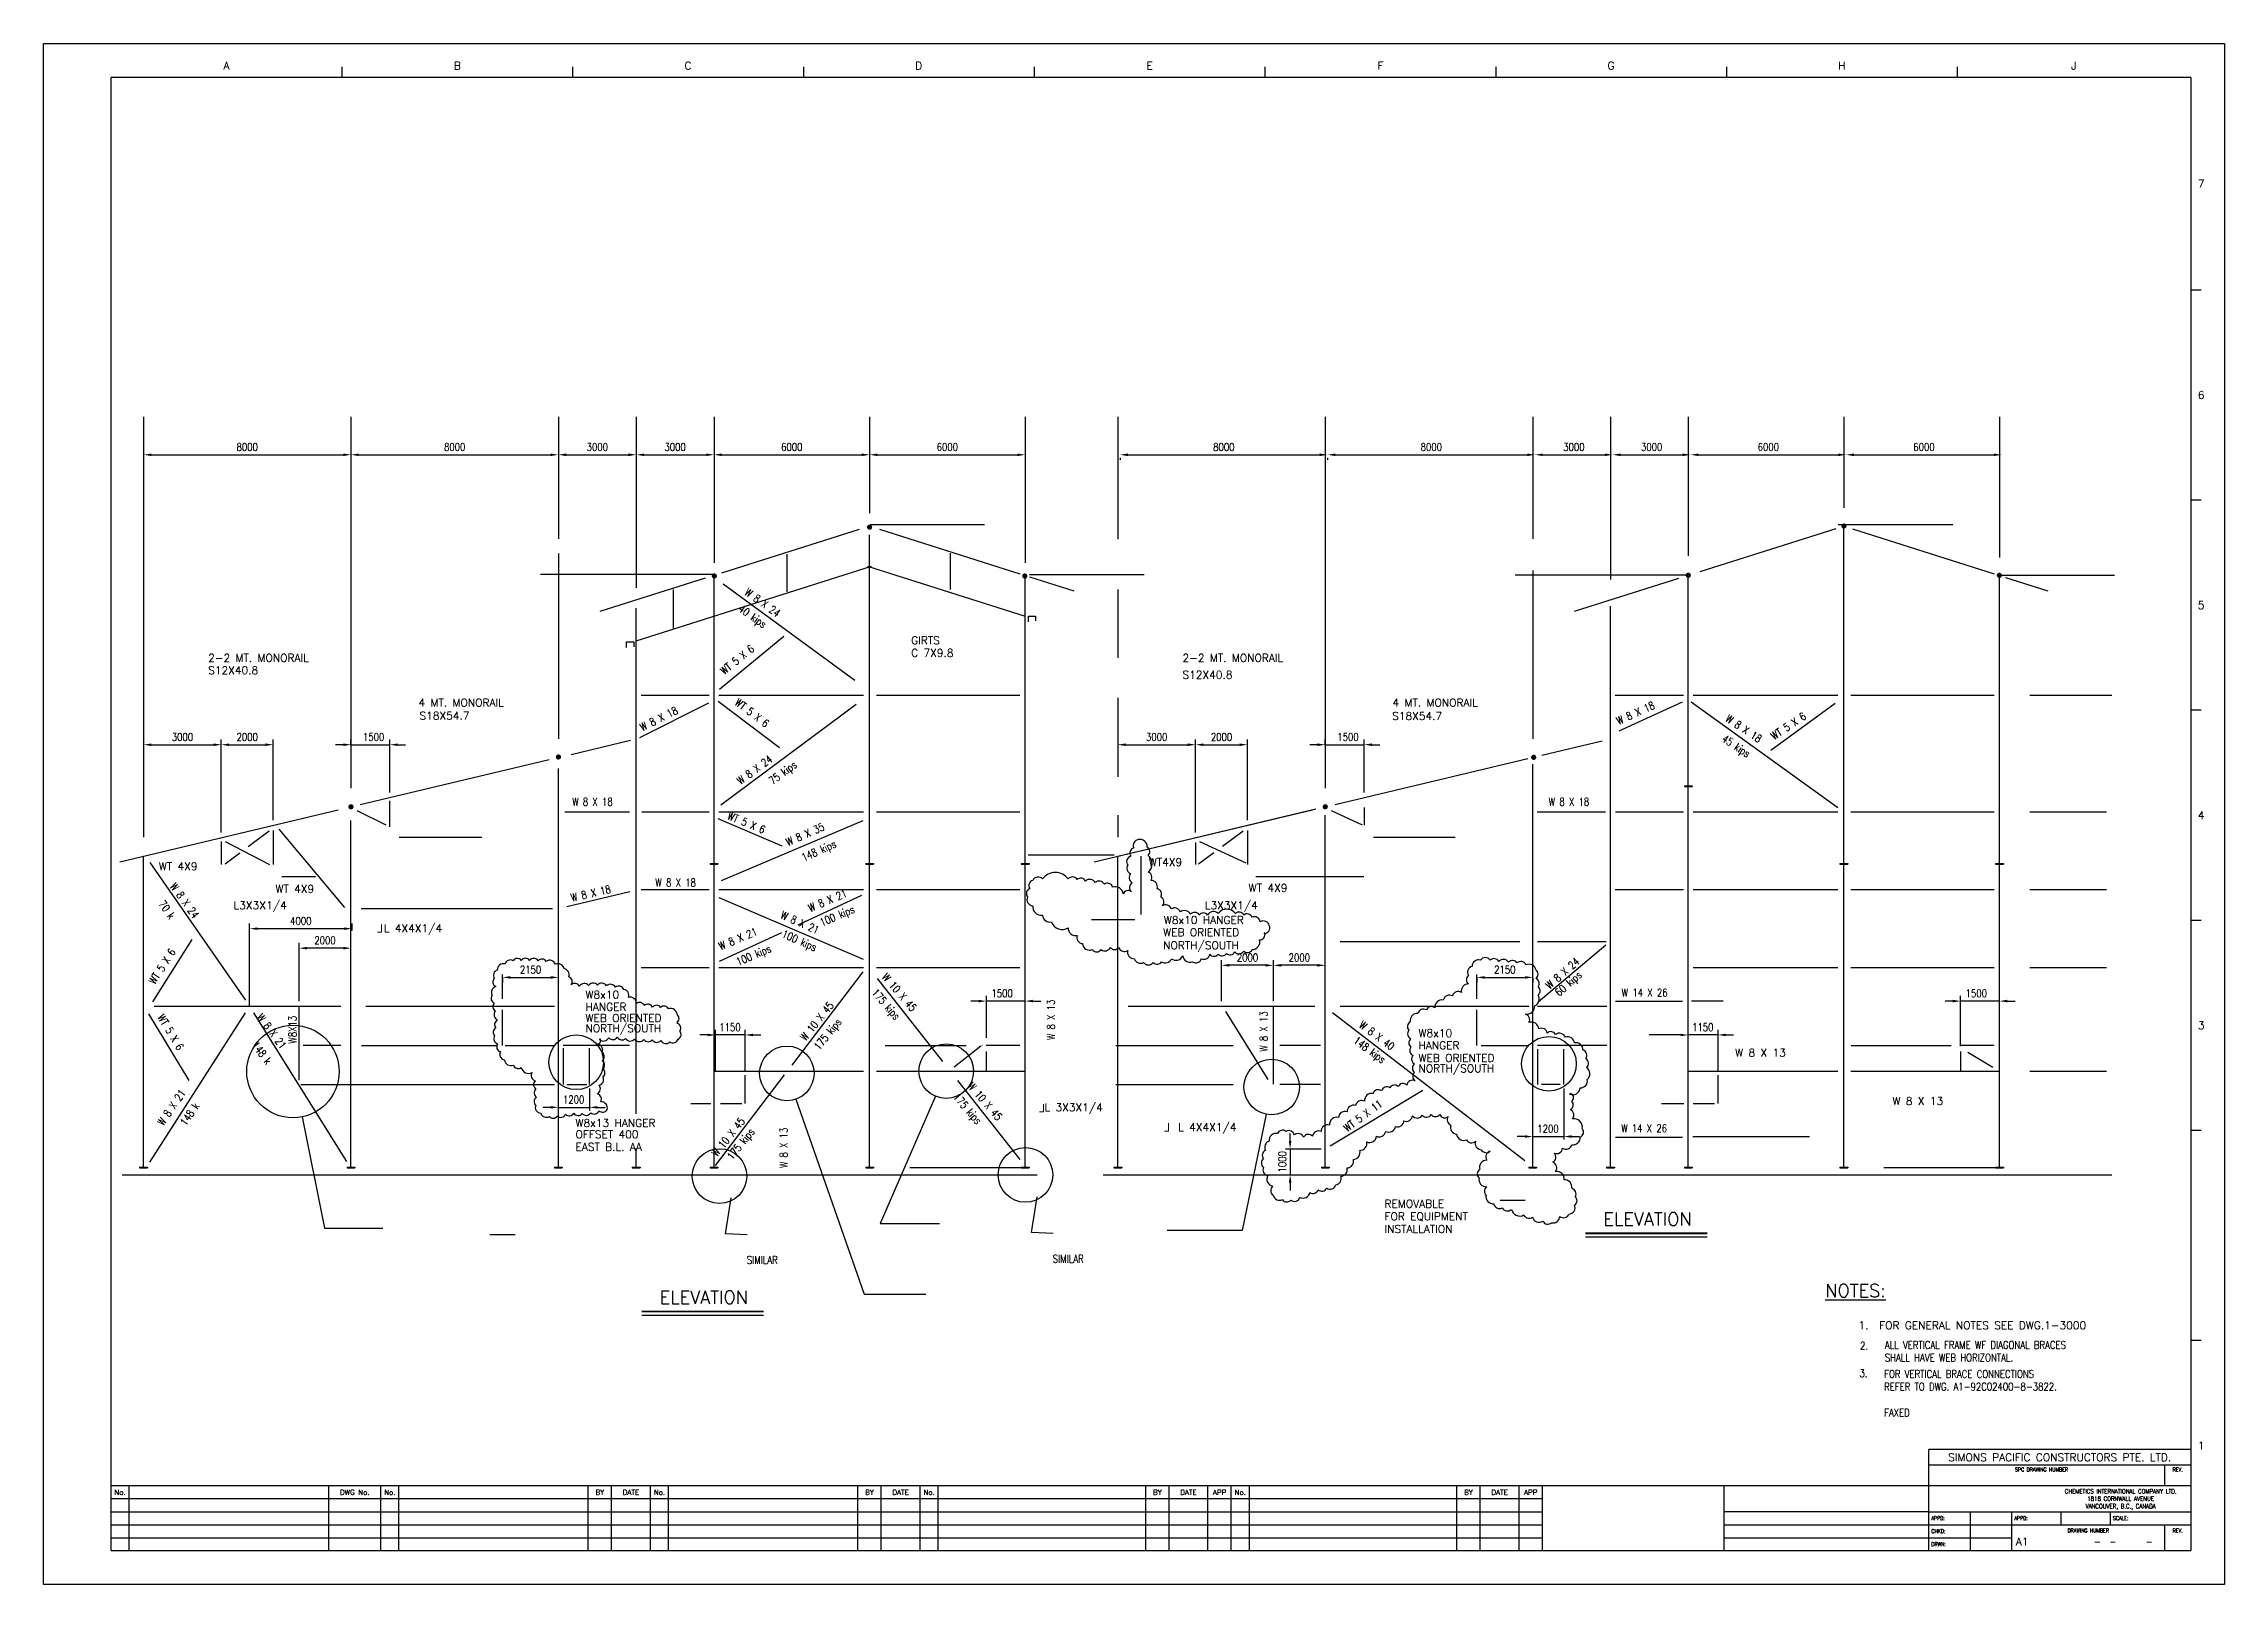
# Model space of a CAD drawing. Extents: x 0 to 84100, y 0 to 59400.
import ezdxf
from ezdxf.enums import TextEntityAlignment as Align

# ---------------------------------------------------------------- set-up
doc = ezdxf.new("R2010")
doc.units = 0
doc.header["$LTSCALE"] = 2500
for name, pattern in [('CENTER', [0]), ('DASHED', [0]), ('HIDDEN', [0])]:
    doc.linetypes.add(name, pattern=pattern)
for name, color, linetype in [('BORDER', 7, 'CONTINUOUS'), ('BOUNDLINE', 3, 'CONTINUOUS'), ('CLINE', 7, 'CENTER'), ('CUTLINE', 7, 'CONTINUOUS'), ('DIM', 6, 'CONTINUOUS'), ('HIDDEN', 7, 'HIDDEN'), ('ST-1', 1, 'CONTINUOUS'), ('STEEL', 2, 'CONTINUOUS'), ('STREAMS', 7, 'CONTINUOUS'), ('TEXT', 7, 'CONTINUOUS'), ('TEXTM', 1, 'CONTINUOUS')]:
    doc.layers.add(name, color=color, linetype=linetype)
doc.styles.get("Standard").update_dxf_attribs({"font": 'ROMANS.shx', "width": 0.8})

msp = doc.modelspace()

# ---------------------------------------------------------------- linework, layer by layer
at = {"layer": 'BORDER', "color": 0}
for p, q in [((2600, 1300), (2600, 58100)), ((82800, 58100), (2600, 58100)), ((11500, 58500), (11500, 58100)), ((20400, 58500), (20400, 58100)), ((29300, 58500), (29300, 58100)), ((38200, 58500), (38200, 58100)), ((47100, 58500), (47100, 58100)), ((56000, 58500), (56000, 58100)), ((64900, 58500), (64900, 58100)), ((73800, 58500), (73800, 58100)), ((82800, 58100), (82800, 1300)), ((83200, 49900), (82800, 49900)), ((83200, 41800), (82800, 41800)), ((83200, 33700), (82800, 33700)), ((83200, 25600), (82800, 25600)), ((83200, 17500), (82800, 17500)), ((83200, 9400), (82800, 9400)), ((72700, 1300), (72700, 5200)), ((82800, 5200), (72700, 5200)), ((82800, 4600), (72700, 4600)), ((81800, 3800), (81800, 4600)), ((82800, 3800), (2600, 3800)), ((3300, 1300), (3300, 3800)), ((11000, 1300), (11000, 3800)), ((13000, 1300), (13000, 3800)), ((13700, 1300), (13700, 3800)), ((21000, 1300), (21000, 3800)), ((21900, 1300), (21900, 3800)), ((23400, 1300), (23400, 3800)), ((24100, 1300), (24100, 3800)), ((31400, 1300), (31400, 3800)), ((32300, 1300), (32300, 3800)), ((33800, 1300), (33800, 3800)), ((34500, 1300), (34500, 3800)), ((42500, 1300), (42500, 3800)), ((43400, 1300), (43400, 3800)), ((44900, 1300), (44900, 3800)), ((45800, 1300), (45800, 3800)), ((46500, 1300), (46500, 3800)), ((54500, 1300), (54500, 3800)), ((55400, 1300), (55400, 3800)), ((56900, 1300), (56900, 3800)), ((57800, 1300), (57800, 3800)), ((64800, 3800), (64800, 1300)), ((57800, 3300), (2600, 3300)), ((2600, 2800), (57800, 2800)), ((72700, 2800), (64800, 2800)), ((72700, 2800), (82800, 2800)), ((74300, 2800), (74300, 1300)), ((75900, 2300), (75900, 2800)), ((77800, 2300), (77800, 2800)), ((79700, 2800), (79700, 2300)), ((2600, 2300), (57800, 2300)), ((2600, 1800), (57800, 1800)), ((64800, 2300), (75900, 2300)), ((64800, 1800), (75900, 1800)), ((75900, 2300), (82800, 2300)), ((75900, 1300), (75900, 2300)), ((81800, 1300), (81800, 2300)), ((2600, 1300), (82800, 1300))]:
    msp.add_line(p, q, dxfattribs=at)
at = {"layer": 'BORDER', "color": 0, "const_width": 75}
for points in [[(64156, 13532), (59459, 13532)], [(27764, 10519), (23067, 10519)]]:
    msp.add_lwpolyline(points, dxfattribs=at)
at = {"layer": 'BORDER', "color": 0}
for points in [[(64156, 13382), (59459, 13382)], [(27764, 10369), (23067, 10369)]]:
    msp.add_lwpolyline(points, dxfattribs=at)
at = {"layer": 'BOUNDLINE', "color": 0, "linetype": 'DASHED'}
for centre, radius in [((9617, 19771), 1783), ((20538, 20128), 1053), ((58052, 20070), 1053), ((28662, 19701), 1053), ((34808, 19788), 1053), ((47361, 19174), 1071), ((37865, 15785), 1053), ((26065, 15742), 1053)]:
    msp.add_circle(centre, radius, dxfattribs=at)
at = {"layer": 'CLINE', "color": 0}
for p, q in [((3853, 45012), (3853, 28802)), ((11853, 45012), (11853, 30702)), ((19853, 45012), (19853, 40308)), ((22853, 45012), (22853, 38418)), ((25853, 45012), (25853, 39379)), ((31853, 45012), (31853, 41300)), ((37853, 45012), (37853, 39380)), ((41426, 45012), (41426, 40301)), ((49426, 45012), (49426, 30702)), ((57426, 45012), (57426, 40312)), ((60426, 45012), (60426, 38738)), ((63426, 45012), (63426, 39659)), ((69426, 45012), (69426, 41501)), ((75426, 45012), (75426, 39586)), ((19853, 39743), (19853, 32603)), ((57426, 39088), (57426, 32603)), ((41426, 38356), (41426, 35725)), ((41426, 34183), (41426, 31131)), ((63276, 30787), (63276, 30762)), ((63576, 30787), (63576, 30762)), ((41426, 29654), (41426, 28802)), ((25703, 27787), (25703, 27762)), ((26003, 27787), (26003, 27762)), ((31703, 27787), (31703, 27762)), ((32003, 27787), (32003, 27762)), ((37703, 27787), (37703, 27762)), ((38003, 27787), (38003, 27762)), ((69276, 27787), (69276, 27762)), ((69576, 27787), (69576, 27762)), ((75276, 27787), (75276, 27762)), ((75576, 27787), (75576, 27762)), ((36181, 20787), (36181, 20775)), ((3703, 16087), (3703, 16062)), ((4003, 16087), (4003, 16062)), ((11703, 16087), (11703, 16062)), ((12003, 16087), (12003, 16062)), ((19703, 16087), (19703, 16062)), ((20003, 16087), (20003, 16062)), ((22703, 16087), (22703, 16062)), ((23003, 16087), (23003, 16062)), ((25703, 16087), (25703, 16062)), ((26003, 16087), (26003, 16062)), ((31703, 16087), (31703, 16062)), ((32003, 16087), (32003, 16062)), ((37703, 16087), (37703, 16062)), ((38003, 16087), (38003, 16062)), ((41276, 16087), (41276, 16062)), ((41576, 16087), (41576, 16062)), ((49276, 16087), (49276, 16062)), ((49576, 16087), (49576, 16062)), ((57276, 16087), (57276, 16062)), ((57576, 16087), (57576, 16062)), ((60276, 16087), (60276, 16062)), ((60576, 16087), (60576, 16062)), ((63276, 16087), (63276, 16062)), ((63576, 16087), (63576, 16062)), ((69276, 16087), (69276, 16062)), ((69576, 16087), (69576, 16062)), ((75276, 16087), (75276, 16062)), ((75576, 16087), (75576, 16062))]:
    msp.add_line(p, q, dxfattribs=at)
at = {"layer": 'CUTLINE', "color": 0}
msp.add_lwpolyline([(0, 0), (0, 59400), (84100, 59400), (84100, 0)], close=True, dxfattribs=at)
msp.add_lwpolyline([(0, 0), (0, 59400), (84100, 59400), (84100, 0)], close=True, dxfattribs=at)
at = {"layer": 'DIM', "color": 0}
for p, q in [((19853, 43749), (19853, 43749)), ((19853, 43749), (19853, 43749)), ((22853, 43749), (22853, 43749)), ((22853, 43749), (22853, 43749)), ((25853, 43749), (25853, 43749)), ((25853, 43749), (25853, 43749)), ((31853, 43749), (31853, 43749)), ((31853, 43749), (31853, 43749)), ((37853, 43749), (37853, 43749)), ((57514, 43749), (57514, 43749)), ((57514, 43749), (57514, 43749)), ((60514, 43749), (60514, 43749)), ((60514, 43749), (60514, 43749)), ((63514, 43749), (63514, 43749)), ((63514, 43749), (63514, 43749)), ((69514, 43749), (69514, 43749)), ((69514, 43749), (69514, 43749)), ((75514, 43749), (75514, 43749)), ((3853, 43436), (3853, 43349)), ((4153, 43549), (11553, 43549)), ((11853, 43436), (11853, 43349)), ((11853, 43436), (11853, 43349)), ((12153, 43549), (19553, 43549)), ((20153, 43549), (22553, 43549)), ((23153, 43549), (25553, 43549)), ((26153, 43549), (31553, 43549)), ((32153, 43549), (37553, 43549)), ((41514, 43436), (41514, 43349)), ((41814, 43549), (49214, 43549)), ((49514, 43436), (49514, 43349)), ((49514, 43436), (49514, 43349)), ((49814, 43549), (57214, 43549)), ((57814, 43549), (60214, 43549)), ((60814, 43549), (63214, 43549)), ((63814, 43549), (69214, 43549)), ((69814, 43549), (75214, 43549)), ((31872, 40865), (36289, 40865)), ((69208, 40859), (73625, 40859)), ((25836, 38927), (19158, 38927)), ((38022, 38932), (42438, 38932)), ((63426, 38904), (56748, 38904)), ((75444, 38909), (79861, 38909)), ((38256, 37329), (38256, 37205)), ((22755, 36336), (22755, 36211)), ((76594, 34287), (79755, 34287)), ((3853, 32981), (3853, 32171)), ((41426, 32981), (41426, 32171)), ((4153, 32371), (6553, 32371)), ((6853, 28991), (6853, 32571)), ((6853, 28991), (6853, 32571)), ((7153, 32371), (8553, 32371)), ((8853, 29466), (8853, 32571)), ((11553, 32371), (11253, 32371)), ((11853, 32355), (11853, 32571)), ((11853, 32371), (13353, 32371)), ((13353, 30535), (13353, 32571)), ((13653, 32371), (13953, 32371)), ((41726, 32371), (44126, 32371)), ((44426, 28991), (44426, 32571)), ((44426, 28991), (44426, 32571)), ((44726, 32371), (46126, 32371)), ((46426, 29466), (46426, 32571)), ((49126, 32371), (48826, 32371)), ((49426, 32355), (49426, 32571)), ((49426, 32371), (50926, 32371)), ((50926, 30535), (50926, 32571)), ((51226, 32371), (51526, 32371)), ((63276, 30787), (63576, 30787)), ((63276, 30762), (63576, 30762)), ((76594, 29787), (79555, 29787)), ((13718, 28807), (16906, 28807)), ((51291, 28807), (54440, 28807)), ((25703, 27787), (26003, 27787)), ((25703, 27762), (26003, 27762)), ((31703, 27787), (32003, 27787)), ((31703, 27762), (32003, 27762)), ((37703, 27787), (38003, 27787)), ((37703, 27762), (38003, 27762)), ((41284, 28114), (37969, 28114)), ((69276, 27787), (69576, 27787)), ((69276, 27762), (69576, 27762)), ((75276, 27787), (75576, 27787)), ((75276, 27762), (75576, 27762)), ((9181, 27295), (10482, 27295)), ((46753, 27295), (50913, 27295)), ((76594, 26787), (79555, 26787)), ((7945, 22287), (7945, 25479)), ((11595, 25279), (8245, 25279)), ((11895, 25215), (11895, 25479)), ((12246, 26057), (19629, 26057)), ((42087, 25614), (40407, 25614)), ((9853, 22487), (9853, 24727)), ((11553, 24527), (10153, 24527)), ((45426, 22487), (45426, 24066)), ((47126, 23866), (45726, 23866)), ((47426, 22487), (47426, 24066)), ((47426, 22487), (47426, 24066)), ((49126, 23866), (47726, 23866)), ((49426, 23496), (49426, 24066)), ((76594, 23787), (79555, 23787)), ((17703, 22575), (17703, 23517)), ((17703, 23400), (17703, 23200)), ((18003, 23400), (19553, 23400)), ((55276, 22575), (55276, 23517)), ((55276, 23400), (55276, 23200)), ((55576, 23400), (57126, 23400)), ((57426, 23400), (57426, 23200)), ((36056, 22487), (35756, 22487)), ((36356, 21068), (36356, 22687)), ((37856, 22487), (36356, 22487)), ((37856, 21809), (37856, 22687)), ((38156, 22487), (38456, 22487)), ((73626, 22487), (73326, 22487)), ((73926, 20746), (73926, 22687)), ((75426, 22487), (73926, 22487)), ((75426, 21809), (75426, 22687)), ((75726, 22487), (76026, 22487)), ((25611, 21181), (25311, 21181)), ((25911, 19806), (25911, 21381)), ((25911, 19821), (25911, 21312)), ((27057, 21181), (25911, 21181)), ((27057, 19806), (27057, 21381)), ((27357, 21181), (27657, 21181)), ((62826, 21181), (61914, 21181)), ((63126, 21181), (62826, 21181)), ((63426, 19806), (63426, 21381)), ((63426, 19821), (63426, 21312)), ((64572, 21181), (63426, 21181)), ((64572, 19806), (64572, 21381)), ((64872, 21181), (65172, 21181)), ((12260, 20775), (16400, 20775)), ((14918, 20775), (17500, 20775)), ((32456, 20775), (35579, 20775)), ((41355, 20775), (45870, 20775)), ((69704, 20775), (73567, 20775)), ((76594, 19787), (79555, 19787)), ((9922, 19270), (19701, 19275)), ((21053, 19113), (21053, 18275)), ((24960, 18537), (25735, 18537)), ((41355, 19275), (45870, 19275)), ((58626, 19113), (58626, 17152)), ((62394, 18537), (63251, 18537)), ((19553, 18391), (19253, 18391)), ((19853, 18391), (21053, 18391)), ((21353, 18391), (21653, 18391)), ((48071, 17087), (48071, 17387)), ((57126, 17265), (56826, 17265)), ((57426, 17265), (58626, 17265)), ((58926, 17265), (59226, 17265)), ((63599, 17262), (68098, 17262)), ((3703, 16087), (4003, 16087)), ((3703, 16062), (4003, 16062)), ((11703, 16087), (12003, 16087)), ((11703, 16062), (12003, 16062)), ((19703, 16087), (20003, 16087)), ((19703, 16062), (20003, 16062)), ((22703, 16087), (23003, 16087)), ((22703, 16062), (23003, 16062)), ((25703, 16087), (26003, 16087)), ((25703, 16062), (26003, 16062)), ((31703, 16087), (32003, 16087)), ((31703, 16062), (32003, 16062)), ((37703, 16062), (33399, 16062)), ((37703, 16087), (38003, 16087)), ((37703, 16062), (38003, 16062)), ((41276, 16087), (41576, 16087)), ((41276, 16062), (41576, 16062)), ((47891, 16787), (49266, 16787)), ((48071, 16787), (48071, 15787)), ((48240, 16787), (48271, 16787)), ((49276, 16087), (49576, 16087)), ((49276, 16062), (49576, 16062)), ((57276, 16087), (57576, 16087)), ((57276, 16062), (57576, 16062)), ((60276, 16087), (60576, 16087)), ((60276, 16062), (60576, 16062)), ((63276, 16087), (63576, 16087)), ((63276, 16062), (63576, 16062)), ((69276, 16087), (69576, 16087)), ((69276, 16062), (69576, 16062)), ((75276, 16062), (70972, 16062)), ((75276, 16087), (75576, 16087)), ((75276, 16062), (75576, 16062)), ((3029, 15787), (38319, 15787)), ((40865, 15787), (79755, 15787)), ((40865, 15787), (79755, 15787)), ((48071, 15487), (48071, 15187)), ((48240, 15787), (48271, 15787)), ((26299, 13520), (26515, 14898)), ((38100, 13563), (38315, 14941)), ((57136, 14794), (56166, 14794)), ((18184, 13478), (17214, 13478)), ((27136, 13478), (26299, 13520)), ((38937, 13521), (38100, 13563))]:
    msp.add_line(p, q, dxfattribs=at)
for points in [[(33410, 38696, 0, 100, 0), (33253, 38440, 0, 0, 0), (32819, 37733, 0, 0, 0.423122), (33161, 36398, 0, 0, 1.057527)], [(29527, 38478, 0, 100, 0), (29745, 38273, 0, 0, 0), (31111, 36988, 0, 0, 0.239758), (33130, 36398, 0, 0, 10.70142)], [(9126, 27781, 0, 100, 0), (9247, 28056, 0, 0, 0), (10261, 30373, 0, 0, 0.31276), (9721, 33127, 0, 0, 0.173909), (6155, 34747, 0, 0, -0.823646), (6047, 35719, 0, 0, 4.760259)], [(46699, 27781, 0, 100, 0), (46820, 28056, 0, 0, 0), (47834, 30373, 0, 0, 0.31276), (47294, 33127, 0, 0, 0.173909), (43728, 34747, 0, 0, -0.823646), (43620, 35719, 0, 0, 4.760259)], [(13610, 29239, 0, 100, 0), (13742, 29509, 0, 0, 0), (14583, 31237, 0, 0, 0.390448), (14097, 32857, 0, 0, -0.23654), (13610, 33613, 0, 0, -0.590776), (14151, 33991, 0, 0, -4.303133)], [(51183, 29239, 0, 100, 0), (51315, 29509, 0, 0, 0), (52156, 31237, 0, 0, 0.390448), (51669, 32857, 0, 0, -0.23654), (51183, 33613, 0, 0, -0.590776), (51723, 33991, 0, 0, -4.303133)], [(6839, 28238, 0, 100, 0), (6617, 28036, 0, 0, 0), (6230, 27682, 0, 0, -0.388129)], [(7954, 28119, 0, 100, 0), (7747, 27902, 0, 0, 0), (6848, 26959, 0, 0, 0.53994), (7029, 26179, 0, 0, -1.564872)], [(7246, 27956, 0, 100, 0), (7197, 27660, 0, 0, 0), (7156, 27412, 0, 0, -0.138261), (7011, 27104, 0, 0, -0.456219)], [(8803, 28291, 0, 100, 0), (8647, 28034, 0, 0, 0), (8316, 27491, 0, 0, 0.546593), (8647, 26814, 0, 0, -0.121485)], [(44426, 28485, 0, 100, 0), (44320, 28205, 0, 0, 0), (44284, 28108, 0, 0, -0.271573), (43978, 27861, 0, 0, 13.310097)], [(45694, 28119, 0, 100, 0), (45487, 27902, 0, 0, 0), (44587, 26959, 0, 0, 0.53994), (44769, 26179, 0, 0, -1.564872)], [(44986, 27956, 0, 100, 0), (44937, 27660, 0, 0, 0), (44896, 27412, 0, 0, -0.138261), (44751, 27104, 0, 0, -0.456219)], [(46419, 28280, 0, 100, 0), (46272, 28019, 0, 0, 0), (45943, 27434, 0, 0, 0.475648), (46172, 26852, 0, 0, 0.154944)], [(10494, 27436, 0, 100, 0), (10794, 27444, 0, 0, 0), (11655, 27466, 0, 0, -0.294195), (13024, 26633, 0, 0, -0.332494), (12875, 25859, 0, 0, 0.38048), (12816, 25294, 0, 0, -1.947896)], [(42329, 26648, 0, 100, 0), (42594, 26506, 0, 0, 0), (42707, 26445, 0, 0, -0.476119), (42823, 25835, 0, 0, 0.734745), (43027, 25515, 0, 0, -0.301178)], [(17717, 21904, 0, 100, 0), (17971, 21744, 0, 0, 0), (18575, 21366, 0, 0, 0), (20525, 22727, 0, 0, 0), (20777, 22727, 0, 0, 0)], [(55276, 22044, 0, 100, 0), (54983, 21980, 0, 0, 0), (52744, 21488, 0, 0, 0), (52986, 21192, 0, 0, 0)], [(35601, 20297, 0, 100, 0), (35806, 20078, 0, 0, 0), (36676, 19151, 0, 0, 0.191158), (38300, 18387, 0, 0, 0.030978)], [(36291, 20198, 0, 100, 0), (36589, 20224, 0, 0, 0), (38264, 20370, 0, 0, 0.273189), (38864, 20799, 0, 0, 0.9549)], [(46445, 20644, 0, 100, 0), (46250, 20416, 0, 0, 0), (45871, 19974, 0, 0, 0.573221), (46350, 18585, 0, 0, -0.862268), (46302, 17628, 0, 0, 20.460295)], [(64609, 18847, 0, 100, 0), (64817, 19063, 0, 0, 0), (65298, 19564, 0, 0, 0.815006), (64982, 20022, 0, 0, -0.781269), (64724, 20366, 0, 0, 1.572329)], [(73923, 20262, 0, 100, 0), (73665, 20109, 0, 0, 0), (73498, 20010, 0, 0, 0.658734), (73590, 19311, 0, 0, -0.797359), (73556, 18635, 0, 0, 0.1037)], [(19576, 19574, 0, 100, 0), (19467, 19294, 0, 0, 0), (17214, 13478, 0, 0, 0)], [(27061, 19230, 0, 100, 0), (26800, 19082, 0, 0, 0), (24471, 17757, 0, 0, 0), (24171, 17757, 0, 0, 0)], [(26589, 18522, 0, 100, 0), (26438, 18263, 0, 0, 0), (26261, 17957, 0, 0, 0), (24471, 17757, 0, 0, 0), (24171, 17757, 0, 0, 0)], [(27844, 18495, 0, 100, 0), (28128, 18400, 0, 0, 0), (28457, 18290, 0, 0, -0.5), (28548, 18018, 0, 0, -0.524026)], [(57852, 19105, 0, 100, 0), (57744, 18825, 0, 0, 0), (56166, 14794, 0, 0, 0)], [(54440, 18179, 0, 100, 0), (54159, 18074, 0, 0, 0), (53744, 17918, 0, 0, 0.317252), (51611, 14786, 0, 0, 0.47363)], [(50126, 17210, 0, 100, 0), (50213, 16922, 0, 0, 0), (50306, 16613, 0, 0, 0.165445), (51611, 14786, 0, 0, 0.056378)]]:
    msp.add_lwpolyline(points, format="xyseb", dxfattribs=at)
for points in [[(47066, 25080, 0.5), (47269, 25399, 0.5), (46921, 25545, 0.5), (46601, 25719, 0.5), (46281, 25806, 0.5), (45962, 25864, 0.5), (45293, 25864, 0.5), (44886, 25806, 0.5), (44567, 25806, 0.5), (44218, 25835, 0.5), (43840, 25922, 0.5), (43492, 26038, 0.5), (43143, 26155, 0.5), (43085, 26503, 0.5), (42940, 26823, 0.5), (42707, 27142, 0.5), (42591, 27462, 0.5), (42591, 28101, 0.5), (42562, 28420, 0.5), (42213, 28711, 0.5), (42039, 28391, 0.5), (41923, 28072, 0.5), (41806, 27723, 0.5), (41923, 27403, 0.5), (41981, 27055, 0.5), (41952, 26706, 0.5), (41632, 26619, 0.5), (41225, 26881, 0.5), (40906, 26997, 0.5), (40557, 27055, 0.5), (40179, 27113, 0.5), (39860, 27171, 0.5), (39511, 27200, 0.5), (38523, 27200, 0.5), (38145, 27142, 0.5), (38029, 26823, 0.5), (37942, 26503, 0.5), (38145, 26155, 0.5), (38523, 25806, 0.5), (38872, 25545, 0.5), (39511, 25312, 0.5), (39860, 25022, 0.5), (40063, 24702, 0.5), (40441, 24470, 0.5), (40789, 24470, 0.5), (41138, 24557, 0.5), (41458, 24557, 0.5), (41806, 24441, 0.5), (42068, 24121, 0.5), (42417, 23976, 0.5), (42794, 23976, 0.5), (43114, 24005, 0.5), (43492, 24121, 0.5), (43928, 24237, 0.5), (44305, 24005, 0.5), (44654, 24121, 0.5), (44974, 24296, 0.5), (45293, 24296, 0.5), (45613, 24325, 0.5), (45933, 24383, 0.5), (46281, 24412, 0.5), (46601, 24470, 0.5), (46891, 24847, 0.5), (47095, 25109, 0.5)], [(21432, 21007, 0.5), (21792, 21077, 0.5), (22125, 21091, 0.5), (22444, 21049, 0.5), (22791, 21021, 0.5), (23152, 21007, 0.5), (23471, 20994, 0.5), (23804, 20966, 0.5), (24151, 20910, 0.5), (24470, 21021, 0.5), (24539, 21326, 0.5), (24414, 21645, 0.5), (24442, 21950, 0.5), (24095, 22186, 0.5), (23790, 22242, 0.5), (23485, 22255, 0.5), (23166, 22311, 0.5), (22861, 22394, 0.5), (22555, 22630, 0.5), (22375, 22935, 0.5), (22056, 23018, 0.5), (21709, 23074, 0.5), (21362, 23101, 0.5), (21015, 23088, 0.5), (20655, 23060, 0.5), (20350, 23115, 0.5), (20252, 23420, 0.5), (20072, 23726, 0.5), (19739, 23906, 0.5), (19378, 24017, 0.5), (19073, 24044, 0.5), (18740, 24058, 0.5), (18421, 24058, 0.5), (18102, 24044, 0.5), (17797, 23920, 0.5), (17492, 23684, 0.5), (17381, 23365, 0.5), (17436, 23046, 0.5), (17297, 22713, 0.5), (17381, 22408, 0.5), (17422, 22103, 0.5), (17505, 21756, 0.5), (17436, 21451, 0.5), (17394, 21146, 0.5), (17505, 20841, 0.5), (17616, 20536, 0.5), (17769, 20217, 0.5), (18116, 20023, 0.5), (18421, 19926, 0.5), (18837, 19732, 0.5), (18962, 19413, 0.5), (18990, 19094, 0.5), (19004, 18775, 0.5), (18976, 18470, 0.5), (19170, 18164, 0.5), (19503, 18040, 0.5), (19808, 18053, 0.5), (20128, 18123, 0.5), (20447, 18164, 0.5), (20766, 18151, 0.5), (21099, 18178, 0.5), (21418, 18261, 0.5), (21737, 18303, 0.5), (21487, 18608, 0.5), (21348, 18913, 0.5), (21418, 19246, 0.5), (21570, 19565, 0.5), (21570, 19870, 0.5), (21543, 20189, 0.5), (21543, 20508, 0.5), (21362, 20827, 0.5), (21473, 21021, 0.5)], [(58851, 18898, 0.5), (59257, 19141, 0.5), (59528, 19466, 0.5), (59501, 19926, 0.5), (59474, 20278, 0.5), (59365, 20603, 0.5), (59040, 20874, 0.5), (58688, 21090, 0.5), (58309, 21199, 0.5), (57984, 21253, 0.5), (57659, 21415, 0.5), (57280, 21659, 0.5), (57145, 21984, 0.5), (57497, 22309, 0.5), (57632, 22715, 0.5), (57632, 23040, 0.5), (57551, 23364, 0.5), (57551, 23689, 0.5), (57172, 23879, 0.5), (56820, 23960, 0.5), (56495, 23987, 0.5), (56116, 24014, 0.5), (55791, 24068, 0.5), (55411, 24068, 0.5), (55086, 23825, 0.5), (54951, 23473, 0.5), (54951, 23148, 0.5), (54680, 22823, 0.5), (54328, 22688, 0.5), (53976, 22525, 0.5), (53651, 22227, 0.5), (53326, 22146, 0.5), (53001, 22011, 0.5), (52703, 21686, 0.5), (52649, 21361, 0.5), (52730, 21036, 0.5), (52730, 20711, 0.5), (52812, 20387, 0.5), (52866, 20062, 0.5), (52866, 19737, 0.5), (52893, 19412, 0.5), (52568, 19250, 0.5), (52243, 19196, 0.5), (51918, 19141, 0.5), (51593, 19033, 0.5), (51268, 18925, 0.5), (50943, 18627, 0.5), (50591, 18465, 0.5), (50266, 18221, 0.5), (49941, 18004, 0.5), (49589, 17707, 0.5), (49264, 17463, 0.5), (48939, 17274, 0.5), (48587, 17246, 0.5), (48235, 17328, 0.5), (47910, 17463, 0.5), (47585, 17382, 0.5), (47260, 17084, 0.5), (47125, 16732, 0.5), (47044, 16407, 0.5), (47044, 16082, 0.5), (47206, 15758, 0.5), (47396, 15352, 0.5), (47423, 15000, 0.5), (47775, 14837, 0.5), (48100, 14810, 0.5), (48452, 14918, 0.5), (48831, 15108, 0.5), (49156, 15216, 0.5), (49481, 15270, 0.5), (49833, 15406, 0.5), (50022, 15731, 0.5), (50266, 16055, 0.5), (50510, 16380, 0.5), (50754, 16732, 0.5), (51024, 17057, 0.5), (51403, 17274, 0.5), (51756, 17463, 0.5), (52135, 17653, 0.5), (52460, 17869, 0.5), (52785, 18059, 0.5), (53164, 18086, 0.5), (53516, 18113, 0.5), (53841, 18113, 0.5), (54166, 18032, 0.5), (54274, 17707, 0.5), (54491, 17355, 0.5), (54870, 17138, 0.5), (55222, 17084, 0.5), (55439, 16759, 0.5), (55791, 16705, 0.5), (55655, 16353, 0.5), (55384, 16001, 0.5), (55357, 15676, 0.5), (55655, 15324, 0.5), (55628, 15000, 0.5), (55926, 14675, 0.5), (56251, 14512, 0.5), (56603, 14458, 0.5), (57090, 14242, 0.5), (57415, 14160, 0.5), (57822, 13998, 0.5), (58147, 13944, 0.5), (58472, 14188, 0.5), (58824, 14269, 0.5), (59040, 14621, 0.5), (59067, 14946, 0.5), (58932, 15270, 0.5), (58634, 15595, 0.5), (58309, 15920, 0.5), (58201, 16272, 0.5), (58255, 16624, 0.5), (58580, 16813, 0.5), (58932, 16949, 0.5), (59257, 17246, 0.5), (59338, 17571, 0.5), (58959, 17950, 0.5), (58878, 18302, 0.5), (58932, 18627, 0.5), (58932, 18898, 0.5)]]:
    msp.add_lwpolyline(points, format="xyb", close=True, dxfattribs=at)
for points in [[(4153, 43599), (4153, 43499), (3853, 43549)], [(11553, 43599), (11553, 43499), (11853, 43549)], [(12153, 43599), (12153, 43499), (11853, 43549)], [(19553, 43599), (19553, 43499), (19853, 43549)], [(20153, 43599), (20153, 43499), (19853, 43549)], [(22553, 43599), (22553, 43499), (22853, 43549)], [(23153, 43599), (23153, 43499), (22853, 43549)], [(25553, 43599), (25553, 43499), (25853, 43549)], [(26153, 43599), (26153, 43499), (25853, 43549)], [(31553, 43599), (31553, 43499), (31853, 43549)], [(32153, 43599), (32153, 43499), (31853, 43549)], [(37553, 43599), (37553, 43499), (37853, 43549)], [(41814, 43599), (41814, 43499), (41514, 43549)], [(49214, 43599), (49214, 43499), (49514, 43549)], [(49814, 43599), (49814, 43499), (49514, 43549)], [(57214, 43599), (57214, 43499), (57514, 43549)], [(57814, 43599), (57814, 43499), (57514, 43549)], [(60214, 43599), (60214, 43499), (60514, 43549)], [(60814, 43599), (60814, 43499), (60514, 43549)], [(63214, 43599), (63214, 43499), (63514, 43549)], [(63814, 43599), (63814, 43499), (63514, 43549)], [(69214, 43599), (69214, 43499), (69514, 43549)], [(69814, 43599), (69814, 43499), (69514, 43549)], [(75214, 43599), (75214, 43499), (75514, 43549)], [(4153, 32421), (4153, 32321), (3853, 32371)], [(6553, 32421), (6553, 32321), (6853, 32371)], [(7153, 32421), (7153, 32321), (6853, 32371)], [(8553, 32421), (8553, 32321), (8853, 32371)], [(11553, 32421), (11553, 32321), (11853, 32371)], [(13653, 32421), (13653, 32321), (13353, 32371)], [(41726, 32421), (41726, 32321), (41426, 32371)], [(44126, 32421), (44126, 32321), (44426, 32371)], [(44726, 32421), (44726, 32321), (44426, 32371)], [(46126, 32421), (46126, 32321), (46426, 32371)], [(49126, 32421), (49126, 32321), (49426, 32371)], [(51226, 32421), (51226, 32321), (50926, 32371)], [(8245, 25329), (8245, 25229), (7945, 25279)], [(11595, 25329), (11595, 25229), (11895, 25279)], [(10153, 24577), (10153, 24477), (9853, 24527)], [(11553, 24577), (11553, 24477), (11853, 24527)], [(45726, 23916), (45726, 23816), (45426, 23866)], [(47126, 23916), (47126, 23816), (47426, 23866)], [(47726, 23916), (47726, 23816), (47426, 23866)], [(49126, 23916), (49126, 23816), (49426, 23866)], [(18003, 23450), (18003, 23350), (17703, 23400)], [(19553, 23450), (19553, 23350), (19853, 23400)], [(55576, 23450), (55576, 23350), (55276, 23400)], [(57126, 23450), (57126, 23350), (57426, 23400)], [(36056, 22537), (36056, 22437), (36356, 22487)], [(38156, 22537), (38156, 22437), (37856, 22487)], [(73626, 22537), (73626, 22437), (73926, 22487)], [(75726, 22537), (75726, 22437), (75426, 22487)], [(25611, 21231), (25611, 21131), (25911, 21181)], [(27357, 21231), (27357, 21131), (27057, 21181)], [(63126, 21231), (63126, 21131), (63426, 21181)], [(64872, 21231), (64872, 21131), (64572, 21181)], [(19553, 18441), (19553, 18341), (19853, 18391)], [(21353, 18441), (21353, 18341), (21053, 18391)], [(48021, 17087), (48121, 17087), (48071, 16787)], [(57126, 17315), (57126, 17215), (57426, 17265)], [(58926, 17315), (58926, 17215), (58626, 17265)], [(48021, 15487), (48121, 15487), (48071, 15787)]]:
    msp.add_solid(points, dxfattribs=at)
at = {"layer": 'HIDDEN', "color": 0}
for p, q in [((28657, 39720), (28657, 38261)), ((34963, 39751), (34963, 38354)), ((24277, 38354), (24277, 36864))]:
    msp.add_line(p, q, dxfattribs=at)
at = {"layer": 'ST-1', "color": 0}
for p, q in [((22853, 36381), (31923, 39252)), ((31777, 39254), (37853, 37325)), ((37976, 37329), (38256, 37329)), ((37976, 37112), (37976, 37329)), ((38256, 37205), (38256, 37143)), ((22475, 36118), (22475, 36336)), ((22475, 36336), (22755, 36336)), ((22755, 36211), (22755, 36149)), ((12085, 29840), (13202, 29276)), ((49658, 29840), (50852, 29278)), ((6997, 28644), (8711, 27754)), ((7894, 28450), (8693, 29055)), ((44570, 28644), (46366, 27811)), ((45460, 28459), (46266, 29055)), ((7004, 27776), (7563, 28199)), ((44539, 27778), (45129, 28214))]:
    msp.add_line(p, q, dxfattribs=at)
at = {"layer": 'STEEL', "color": 0}
for p, q in [((26160, 39001), (31470, 40682)), ((31853, 16087), (31853, 40465)), ((32231, 40683), (37642, 38965)), ((63885, 39049), (69129, 40709)), ((69426, 16087), (69426, 40803)), ((69761, 40697), (75216, 38965)), ((21464, 37515), (25527, 38801)), ((25853, 16087), (25853, 38904)), ((37853, 16087), (37853, 38898)), ((38020, 38845), (39724, 38304)), ((59037, 37515), (63064, 38789)), ((63426, 16087), (63426, 38904)), ((75426, 16087), (75426, 38898)), ((75664, 38823), (77297, 38304)), ((26204, 38568), (31280, 34860)), ((22853, 18147), (22853, 37634)), ((60426, 16087), (60426, 37712)), ((28542, 36548), (26067, 34499)), ((22987, 32648), (25657, 33991)), ((23038, 34287), (25665, 34287)), ((28384, 32252), (26020, 34038)), ((26041, 34287), (31624, 34287)), ((26117, 30056), (31331, 33935)), ((32117, 34287), (37653, 34287)), ((60611, 34287), (63238, 34287)), ((60763, 32902), (63208, 34026)), ((63536, 34026), (69198, 29946)), ((63614, 34287), (69197, 34287)), ((66614, 32166), (69095, 33970)), ((69689, 34287), (75226, 34287)), ((20349, 31998), (22637, 32541)), ((57778, 31963), (60108, 32517)), ((12203, 30062), (19495, 31795)), ((19853, 16087), (19853, 31453)), ((49813, 30071), (57233, 31834)), ((57426, 16087), (57426, 31620)), ((2941, 27862), (11360, 29862)), ((11853, 16087), (11853, 29455)), ((13353, 29207), (13353, 30213)), ((20099, 29787), (22589, 29787)), ((23068, 29787), (25665, 29787)), ((28487, 28459), (26020, 29517)), ((26041, 29787), (31624, 29787)), ((26144, 27133), (31600, 29455)), ((32117, 29787), (37653, 29787)), ((40514, 27862), (49068, 29894)), ((40514, 27862), (48933, 29862)), ((49426, 16087), (49426, 29653)), ((50926, 29946), (50926, 29267)), ((57601, 29787), (60235, 29787)), ((60618, 29787), (63238, 29787)), ((63614, 29787), (69197, 29787)), ((69689, 29787), (75226, 29787)), ((6853, 28634), (6853, 27750)), ((8853, 29066), (8853, 27758)), ((9077, 29117), (11598, 26093)), ((44426, 28601), (44426, 27750)), ((46426, 29066), (46426, 27758)), ((3853, 16087), (3853, 28078)), ((4102, 27835), (7780, 22525)), ((41426, 16087), (41426, 28078)), ((42326, 25823), (42326, 28078)), ((20177, 26134), (22608, 26714)), ((23038, 26787), (25665, 26787)), ((26036, 26485), (31600, 24109)), ((26041, 26787), (31624, 26787)), ((29103, 25431), (31558, 26565)), ((32117, 26787), (37653, 26787)), ((60611, 26787), (63238, 26787)), ((63614, 26787), (69197, 26787)), ((69689, 26787), (75226, 26787)), ((5710, 24863), (4194, 22460)), ((26067, 24028), (28465, 25136)), ((49995, 24787), (56930, 24787)), ((57608, 24787), (60259, 24787)), ((57636, 22456), (60241, 24650)), ((23038, 23787), (25665, 23787)), ((26041, 23787), (31624, 23787)), ((28864, 20021), (31602, 23619)), ((32117, 23787), (37653, 23787)), ((63614, 23787), (69197, 23787)), ((69689, 23787), (75226, 23787)), ((32140, 23353), (34668, 20157)), ((5614, 19427), (4056, 21999)), ((4102, 16278), (7780, 22030)), ((4258, 22287), (11456, 22287)), ((11688, 16308), (8101, 22038)), ((9853, 19437), (9853, 22287)), ((12422, 22287), (19700, 22287)), ((17703, 20775), (17703, 22156)), ((41831, 22287), (49029, 22287)), ((45583, 22092), (47207, 19459)), ((47426, 19280), (47426, 22287)), ((49709, 22048), (57127, 16344)), ((49995, 22287), (57283, 22287)), ((55276, 20775), (55276, 22156)), ((57426, 21034), (57426, 22128)), ((57608, 22287), (60290, 22287)), ((60617, 22487), (63208, 22487)), ((10013, 20787), (11456, 20787)), ((17800, 20775), (19700, 20775)), ((20035, 20787), (22600, 20787)), ((20053, 19276), (20053, 20666)), ((21053, 19276), (21053, 20666)), ((35111, 19950), (36138, 20760)), ((36353, 20787), (37653, 20787)), ((36353, 20546), (36353, 19787)), ((47674, 20787), (49245, 20787)), ((55443, 20775), (57273, 20775)), ((57608, 20787), (60290, 20787)), ((57626, 19276), (57626, 20628)), ((58626, 19276), (58626, 20628)), ((73926, 20787), (75226, 20787)), ((73926, 20546), (73926, 19787)), ((74202, 20512), (75168, 19942)), ((25853, 19787), (31624, 19787)), ((25915, 16145), (28577, 19643)), ((27061, 18534), (27061, 19628)), ((32117, 19787), (37853, 19787)), ((35243, 19429), (37651, 16386)), ((63426, 19787), (69197, 19787)), ((64576, 18534), (64576, 19628)), ((69689, 19787), (75426, 19787)), ((20176, 19275), (20945, 19275)), ((26098, 18537), (26926, 18537)), ((47674, 19287), (49245, 19287)), ((49615, 16901), (53184, 19054)), ((58480, 19276), (57771, 19276)), ((63614, 18537), (64441, 18537)), ((60617, 17243), (63208, 17243)), ((22853, 16087), (22853, 16798))]:
    msp.add_line(p, q, dxfattribs=at)
at = {"layer": 'STEEL', "color": 0, "const_width": 100}
for points in [[(31803, 40757, 1), (31903, 40757, 1)], [(69378, 40803, 1), (69478, 40803, 1)], [(25817, 38875, 1), (25917, 38875, 1)], [(37788, 38875, 1), (37888, 38875, 1)], [(63376, 38904, 1), (63476, 38904, 1)], [(75371, 38900, 1), (75471, 38900, 1)], [(19803, 31898, 1), (19903, 31898, 1)], [(57414, 31885, 1), (57514, 31885, 1)], [(11803, 29979, 1), (11903, 29979, 1)], [(49376, 29979, 1), (49476, 29979, 1)]]:
    msp.add_lwpolyline(points, format="xyb", close=True, dxfattribs=at)
at = {"layer": 'TEXT', "color": 0}
for p, q in [((37853, 45012), (37853, 44345)), ((75426, 45012), (75426, 44345)), ((11853, 23586), (11853, 24727)), ((63550, 22491), (64769, 22491))]:
    msp.add_line(p, q, dxfattribs=at)
at = {"layer": 'TEXTM', "color": 0}
for points in [[(29011, 18707), (31647, 11189), (33140, 11189), (34017, 11189)], [(34389, 18822), (32262, 13909), (33754, 13909), (34544, 13909)], [(9970, 18024), (10836, 13731), (12746, 13731), (13081, 13731)], [(47145, 18125), (46220, 13646), (44991, 13646), (43323, 13646)]]:
    msp.add_lwpolyline(points, dxfattribs=at)

# ---------------------------------------------------------------- texts
at = {"layer": 'BORDER', "color": 0}
for s, height, p in [('A', 300, (7050, 58400)), ('B', 300, (15950, 58400)), ('C', 300, (24850, 58400)), ('D', 300, (33750, 58400)), ('E', 300, (42650, 58400)), ('F', 300, (51550, 58400)), ('G', 300, (60450, 58400)), ('H', 300, (69350, 58400)), ('J', 300, (78300, 58400)), ('7', 300, (83200, 53850)), ('6', 300, (83200, 45700)), ('5', 300, (83200, 37600)), ('4', 300, (83200, 29500)), ('3', 300, (83200, 21400)), ('1', 300, (83200, 5200)), ('No.', 200, (2950, 3450)), ('DWG No.', 200, (12000, 3450)), ('No.', 200, (13350, 3450)), ('BY', 200, (21450, 3450)), ('DATE', 200, (22650, 3450)), ('No.', 200, (23750, 3450)), ('BY', 200, (31850, 3450)), ('DATE', 200, (33050, 3450)), ('No.', 200, (34150, 3450)), ('BY', 200, (42950, 3450)), ('DATE', 200, (44150, 3450)), ('APP', 200, (45350, 3450)), ('No.', 200, (46150, 3450)), ('BY', 200, (54950, 3450)), ('DATE', 200, (56150, 3450)), ('APP', 200, (57350, 3450)), ('A1', 300, (76300, 1500))]:
    msp.add_text(s, height=height, dxfattribs=at).set_placement(p, align=Align.CENTER)
for p in [(63556, 13682), (27164, 10669)]:
    msp.add_text('ELEVATION', height=500, dxfattribs=at).set_placement(p, align=Align.BOTTOM_RIGHT)
for s, height, width, p in [('SPC DRAWING NUMBER', 150, 0.8, (77050, 4350)), ('REV.', 150, 0.8, (82300, 4350)), ('CHEMETICS INTERNATIONAL COMPANY LTD.', 175, 0.75, (80100, 3500)), ('1818 CORNWALL AVENUE', 175, 0.75, (80100, 3217)), ('VANCOUVER, B.C., CANADA', 175, 0.75, (80100, 2925)), ('DRAWING NUMBER', 150, 0.8, (78850, 2000)), ('REV.', 150, 0.8, (82300, 2000)), ('-', 300, 0.8, (79200, 1500)), ('-', 300, 0.8, (79800, 1500)), ('-', 300, 0.8, (81200, 1500))]:
    msp.add_text(s, height=height, dxfattribs=dict(at, width=width)).set_placement(p, align=Align.CENTER)
at = {"layer": 'BORDER', "color": 0, "width": 0.8}
for s, p in [('APPD:', (72800, 2475)), ('APPD:', (76000, 2475)), ('SCALE:', (79800, 2475)), ('CHKD:', (72800, 1975)), ('DRWN:', (72800, 1475))]:
    msp.add_text(s, height=150, dxfattribs=at).set_placement(p)
at = {"layer": 'DIM', "color": 0, "width": 0.8}
for s, p in [('8000', (7853, 43849)), ('8000', (15853, 43849)), ('3000', (21353, 43849)), ('3000', (24353, 43849)), ('6000', (28853, 43849)), ('6000', (34853, 43849)), ('8000', (45514, 43849)), ('8000', (53514, 43849)), ('3000', (59014, 43849)), ('3000', (62014, 43849)), ('6000', (66514, 43849)), ('6000', (72514, 43849)), ('3000', (5353, 32671)), ('2000', (7853, 32671)), ('1500', (12730, 32671)), ('3000', (42926, 32671)), ('2000', (45426, 32671)), ('1500', (50303, 32671)), ('4000', (9920, 25579)), ('2000', (10853, 24827)), ('2150', (18778, 23700)), ('2000', (46426, 24166)), ('2000', (48426, 24166)), ('2150', (56351, 23700)), ('1500', (36963, 22787)), ('1500', (74532, 22787)), ('1150', (26468, 21481)), ('1150', (63983, 21481)), ('1200', (20443, 18691)), ('1200', (58016, 17565))]:
    msp.add_text(s, height=300, dxfattribs=at).set_placement(p, align=Align.MIDDLE_CENTER)
msp.add_text('1000', height=300, rotation=90, dxfattribs=at).set_placement((47771, 16290), align=Align.MIDDLE_CENTER)
at = {"layer": 'STREAMS', "color": 0}
msp.add_text('SIMONS PACIFIC CONSTRUCTORS PTE. LTD.', height=300, dxfattribs=at).set_placement((77750, 4750), align=Align.CENTER)
at = {"layer": 'TEXT', "color": 0, "width": 0.8}
for s, rotation, p in [('W 8 X 24', 324.60569, (27002, 38184)), ('40 kips', 324.60569, (26764, 37548)), ('WT 5 X 6', 38.8427, (26251, 35053)), ('W 8 X 18', 26.55632, (23094, 32890)), ('WT 5 X 6', 322.57197, (26620, 33945)), ('W 8 X 18', 24.39122, (60741, 33135)), ('W 8 X 18', 326.32001, (64830, 33302)), ('WT 5 X 6', 33.67999, (66736, 32545)), ('45 kips', 326.32001, (64689, 32529)), ('W 8 X 24', 36.32655, (26878, 30818)), ('75 kips', 36.32655, (28111, 30818)), ('WT 5 X 6', 337.38789, (26343, 29517)), ('W 8 X 35', 23.95439, (28716, 28461)), ('148 kips', 23.95439, (29312, 27865)), ('W 8 X 24', 306.03776, (4854, 26905)), ('W 8 X 18', 12.70243, (20371, 26319)), ('70 k', 306.03776, (4416, 26229)), ('W 8 X 21', 23.06254, (29574, 25919)), ('W 8 X 21', 23.06254, (26113, 24443)), (' W 8 X 21', 336.37864, (28244, 25761)), ('100 kips', 23.06254, (30011, 25363)), ('WT 5 X 6', 57.13432, (4286, 23106)), ('100 kips', 23.06254, (26789, 23847)), ('100 kips', 336.37864, (28443, 24966)), ('W 10 X 45', 310.86926, (32309, 23395)), ('W 8 X 24', 41.37972, (58090, 22931)), ('60 kips', 41.37972, (58446, 22652)), ('175 kips', 310.86926, (31911, 22799)), ('WT 5 X 6', 301.16898, (4379, 21860)), ('W 8 X 21', 307.06703, (8206, 21855)), ('W8X13', 90, (9750, 20850)), ('W 10 X 45', 51.17795, (29384, 20926)), ('W 8 X 13', 90, (38996, 20981)), ('W 8 X 13', 90, (47197, 20531)), ('175 kips', 51.17795, (29910, 20570)), ('148 kips', 323.43742, (50482, 20906)), ('W 8 X 40', 323.43742, (50698, 21505)), ('148 k', 307.06703, (8007, 20782)), ('W 10 X 45', 310.86926, (35611, 19193)), ('W 8 X 21', 55.41874, (4610, 17654)), ('148 k', 55.41874, (5485, 17654)), ('175 kips', 310.86926, (35055, 18774)), ('WT 5 X 11', 36.491, (50272, 17430)), ('W 10 X 45', 51.17795, (25963, 16459)), ('175 kips', 51.17795, (26559, 16340)), ('W 8 X 13', 90, (28690, 16045))]:
    msp.add_text(s, height=300, rotation=rotation, dxfattribs=at).set_placement(p)
at = {"layer": 'TEXT', "color": 0}
for s, height, p in [('GIRTS', 300, (33461, 36248)), ('2-2 MT. MONORAIL', 300, (6347, 35569)), ('S12X40.8', 300, (6347, 35092)), ('C 7X9.8', 300, (33461, 35762)), ('2-2 MT. MONORAIL', 300, (43920, 35569)), ('S12X40.8', 300, (43920, 34916)), ('4 MT. MONORAIL', 300, (14451, 33841)), ('4 MT. MONORAIL', 300, (52023, 33841)), ('S18X54.7', 300, (14501, 33338)), ('S18X54.7', 300, (52008, 33328)), ('WT 4X9', 300, (8947, 26664)), ('WT 4X9', 300, (46472, 26702)), ('L3X3X1/4', 300, (7329, 26029)), ('L3X3X1/4', 300, (44778, 26029)), ('L 4X4X1/4', 300, (13116, 25144)), ('WEB ORIENTED', 300, (43180, 24984)), ('W8x10 HANGER', 300, (43195, 25463)), ('NORTH/SOUTH', 300, (43180, 24490)), ('W8x10 ', 300, (20897, 22585)), ('WEB ORIENTED', 300, (20897, 21682)), ('HANGER', 300, (20897, 22115)), ('NORTH/SOUTH', 300, (20897, 21290)), ('W8x10 ', 300, (53025, 21100)), ('WEB ORIENTED', 300, (53025, 20143)), ('HANGER', 300, (53025, 20630)), ('NORTH/SOUTH', 300, (53025, 19740)), ('L 3X3X1/4', 300, (38600, 18237)), ('W8x13 HANGER', 300, (20514, 17639)), ('OFFSET 400', 300, (20514, 17202)), ('EAST B.L. AA', 300, (20514, 16717)), ('REMOVABLE', 300, (51710, 14523)), ('FOR EQUIPMENT', 300, (51710, 14037)), ('INSTALLATION', 300, (51710, 13551)), ('%%UNOTES:', 500, (68708, 11076)), ('1.  FOR GENERAL NOTES SEE DWG.1-3000', 300, (69993, 9839))]:
    msp.add_text(s, height=height, dxfattribs=at).set_placement(p)
at = {"layer": 'TEXT', "color": 0, "width": 0.8}
for s, p in [('W 8 X 18', (20382, 30020)), ('W 8 X 18', (58043, 30020)), ('W 8 X 18', (23591, 26908)), ('W 14 X 26', (60860, 22666)), ('W 14 X 26', (60836, 17434)), ('SIMILAR', (27118, 12358)), ('SIMILAR', (38918, 12401)), ('2.', (70048, 9053)), ('ALL VERTICAL FRAME WF DIAGONAL BRACES ', (71005, 9079)), ('SHALL HAVE WEB HORIZONTAL.', (71005, 8593)), ('3.', (70028, 7990)), ('FOR VERTICAL BRACE CONNECTIONS', (70980, 7958)), ('REFER TO DWG. A1-92C02400-8-3822.', (70980, 7472)), ('FAXED ', (70980, 6472))]:
    msp.add_text(s, height=300, dxfattribs=at).set_placement(p)
at = {"layer": 'TEXT', "color": 0}
for s, p in [('WT 4X9', (5930, 27532)), ('WT4X9', (43905, 27695)), ('W 8 X 13', (67186, 20348)), ('W 8 X 13', (73256, 18485)), ('L 4X4X1/4', (46002, 17478))]:
    msp.add_text(s, height=300, dxfattribs=at).set_placement(p, align=Align.RIGHT)
at = {"layer": 'TEXT', "color": 0, "text_generation_flag": 2}
msp.add_text('L', height=300, dxfattribs=at).set_placement((13081, 25144))
for p in [(38393, 18218), (43218, 17478)]:
    msp.add_text('L', height=300, dxfattribs=at).set_placement(p, align=Align.RIGHT)

doc.saveas('drawing.dxf')
